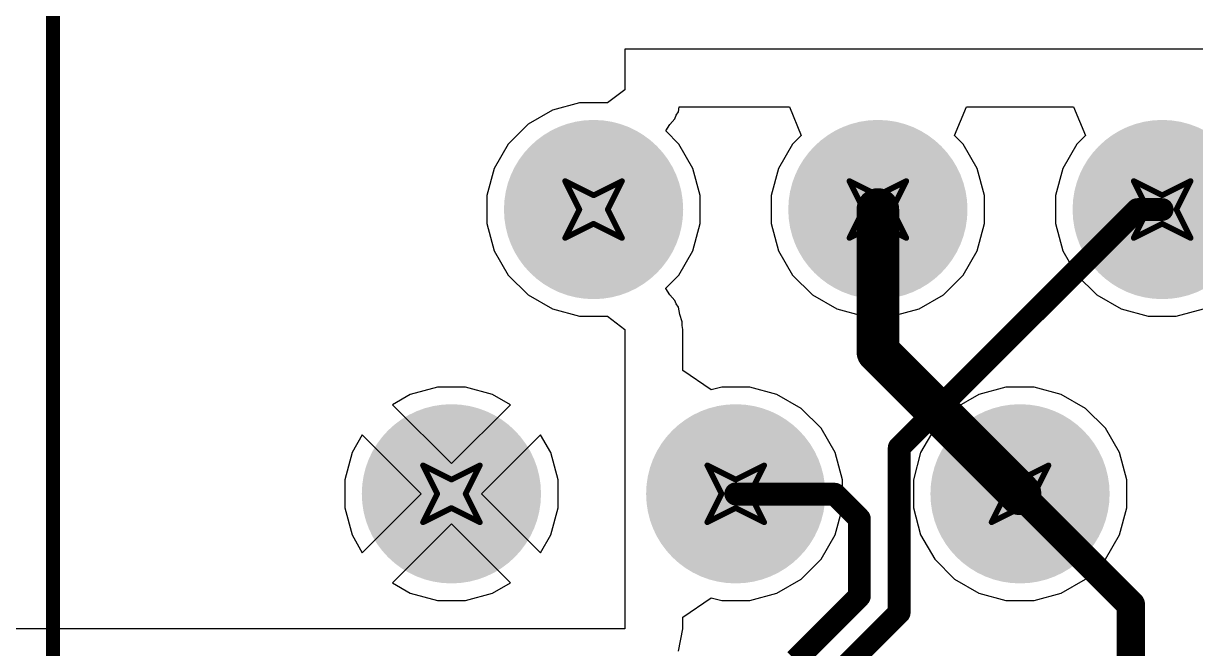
# Model space of a CAD drawing. Header units: inches. Extents: x 0 to 5401, y 0 to 5414.
# Drawn here: x 118.02 to 128.49, y 95.81 to 101.39 of the extents above; entities that cross this region are included whole.
import ezdxf

# ---------------------------------------------------------------- set-up
doc = ezdxf.new("R2010")
doc.units = ezdxf.units.IN
for name, color, linetype in [('Bottom Layer', 5, 'Continuous'), ('Bottom Solder', 6, 'Continuous'), ('Drill Drawing', 1, 'Continuous'), ('Layer 1', 16, 'Continuous'), ('Layer 2', 76, 'Continuous'), ('Multi-Layer', 9, 'Continuous'), ('Pad Holes', 156, 'Continuous'), ('Top Layer', 1, 'Continuous'), ('Top Overlay', 2, 'Continuous'), ('Top Solder', 216, 'Continuous')]:
    doc.layers.add(name, color=color, linetype=linetype)

# ---------------------------------------------------------------- blocks, each defined once
blk = doc.blocks.new('HR911105A_180')
at = {"layer": 'Bottom Layer'}
h = blk.add_hatch(color=5, dxfattribs=at)
edge = h.paths.add_edge_path()
edge.add_arc((-3.16999874, -4.35499764), 0.69900038, 0, 360)
h = blk.add_hatch(color=5, dxfattribs=at)
edge = h.paths.add_edge_path()
edge.add_arc((-0.62999874, -4.35499764), 0.69900038, 0, 360)
h = blk.add_hatch(color=5, dxfattribs=at)
edge = h.paths.add_edge_path()
edge.add_arc((1.91000126, -4.35499764), 0.69900038, 0, 360)
h = blk.add_hatch(color=5, dxfattribs=at)
edge = h.paths.add_edge_path()
edge.add_arc((-4.439998739999999, -6.89499764), 0.69900038, 0, 360)
h = blk.add_hatch(color=5, dxfattribs=at)
edge = h.paths.add_edge_path()
edge.add_arc((-1.89999874, -6.89499764), 0.69900038, 0, 360)
h = blk.add_hatch(color=5, dxfattribs=at)
edge = h.paths.add_edge_path()
edge.add_arc((0.64000126, -6.89499764), 0.69900038, 0, 360)
at = {"layer": 'Bottom Solder'}
h = blk.add_hatch(color=6, dxfattribs=at)
edge = h.paths.add_edge_path()
edge.add_arc((-3.16999874, -4.35499764), 0.8006003799999999, 0, 360)
h = blk.add_hatch(color=6, dxfattribs=at)
edge = h.paths.add_edge_path()
edge.add_arc((-0.62999874, -4.35499764), 0.8006003799999999, 0, 360)
h = blk.add_hatch(color=6, dxfattribs=at)
edge = h.paths.add_edge_path()
edge.add_arc((1.91000126, -4.35499764), 0.8006003799999999, 0, 360)
h = blk.add_hatch(color=6, dxfattribs=at)
edge = h.paths.add_edge_path()
edge.add_arc((-4.439998739999999, -6.89499764), 0.8006003799999999, 0, 360)
h = blk.add_hatch(color=6, dxfattribs=at)
edge = h.paths.add_edge_path()
edge.add_arc((-1.89999874, -6.89499764), 0.8006003799999999, 0, 360)
h = blk.add_hatch(color=6, dxfattribs=at)
edge = h.paths.add_edge_path()
edge.add_arc((0.64000126, -6.89499764), 0.8006003799999999, 0, 360)
at = {"layer": 'Layer 1'}
h = blk.add_hatch(color=16, dxfattribs=at)
edge = h.paths.add_edge_path()
edge.add_arc((-3.16999874, -4.35499764), 0.69900038, 0, 360)
h = blk.add_hatch(color=16, dxfattribs=at)
edge = h.paths.add_edge_path()
edge.add_arc((-0.62999874, -4.35499764), 0.69900038, 0, 360)
h = blk.add_hatch(color=16, dxfattribs=at)
edge = h.paths.add_edge_path()
edge.add_arc((1.91000126, -4.35499764), 0.69900038, 0, 360)
h = blk.add_hatch(color=16, dxfattribs=at)
edge = h.paths.add_edge_path()
edge.add_arc((-4.439998739999999, -6.89499764), 0.69900038, 0, 360)
h = blk.add_hatch(color=16, dxfattribs=at)
edge = h.paths.add_edge_path()
edge.add_arc((-1.89999874, -6.89499764), 0.69900038, 0, 360)
h = blk.add_hatch(color=16, dxfattribs=at)
edge = h.paths.add_edge_path()
edge.add_arc((0.64000126, -6.89499764), 0.69900038, 0, 360)
at = {"layer": 'Layer 2'}
h = blk.add_hatch(color=76, dxfattribs=at)
edge = h.paths.add_edge_path()
edge.add_arc((-3.16999874, -4.35499764), 0.69900038, 0, 360)
h = blk.add_hatch(color=76, dxfattribs=at)
edge = h.paths.add_edge_path()
edge.add_arc((-0.62999874, -4.35499764), 0.69900038, 0, 360)
h = blk.add_hatch(color=76, dxfattribs=at)
edge = h.paths.add_edge_path()
edge.add_arc((1.91000126, -4.35499764), 0.69900038, 0, 360)
h = blk.add_hatch(color=76, dxfattribs=at)
edge = h.paths.add_edge_path()
edge.add_arc((-4.439998739999999, -6.89499764), 0.69900038, 0, 360)
h = blk.add_hatch(color=76, dxfattribs=at)
edge = h.paths.add_edge_path()
edge.add_arc((-1.89999874, -6.89499764), 0.69900038, 0, 360)
h = blk.add_hatch(color=76, dxfattribs=at)
edge = h.paths.add_edge_path()
edge.add_arc((0.64000126, -6.89499764), 0.69900038, 0, 360)
at = {"layer": 'Multi-Layer'}
h = blk.add_hatch(color=9, dxfattribs=at)
edge = h.paths.add_edge_path()
edge.add_arc((-3.16999874, -4.35499764), 0.69900038, 0, 360)
h = blk.add_hatch(color=9, dxfattribs=at)
edge = h.paths.add_edge_path()
edge.add_arc((-0.62999874, -4.35499764), 0.69900038, 0, 360)
h = blk.add_hatch(color=9, dxfattribs=at)
edge = h.paths.add_edge_path()
edge.add_arc((1.91000126, -4.35499764), 0.69900038, 0, 360)
h = blk.add_hatch(color=9, dxfattribs=at)
edge = h.paths.add_edge_path()
edge.add_arc((-4.439998739999999, -6.89499764), 0.69900038, 0, 360)
h = blk.add_hatch(color=9, dxfattribs=at)
edge = h.paths.add_edge_path()
edge.add_arc((-1.89999874, -6.89499764), 0.69900038, 0, 360)
h = blk.add_hatch(color=9, dxfattribs=at)
edge = h.paths.add_edge_path()
edge.add_arc((0.64000126, -6.89499764), 0.69900038, 0, 360)
at = {"layer": 'Pad Holes'}
h = blk.add_hatch(color=7, dxfattribs=at)
edge = h.paths.add_edge_path()
edge.add_arc((-3.16999874, -4.35499764), 0.44500038, 0, 360)
h = blk.add_hatch(color=7, dxfattribs=at)
edge = h.paths.add_edge_path()
edge.add_arc((-0.62999874, -4.35499764), 0.44500038, 0, 360)
h = blk.add_hatch(color=7, dxfattribs=at)
edge = h.paths.add_edge_path()
edge.add_arc((1.91000126, -4.35499764), 0.44500038, 0, 360)
h = blk.add_hatch(color=7, dxfattribs=at)
edge = h.paths.add_edge_path()
edge.add_arc((-4.439998739999999, -6.89499764), 0.44500038, 0, 360)
h = blk.add_hatch(color=7, dxfattribs=at)
edge = h.paths.add_edge_path()
edge.add_arc((-1.89999874, -6.89499764), 0.44500038, 0, 360)
h = blk.add_hatch(color=7, dxfattribs=at)
edge = h.paths.add_edge_path()
edge.add_arc((0.64000126, -6.89499764), 0.44500038, 0, 360)
at = {"layer": 'Top Layer'}
h = blk.add_hatch(color=1, dxfattribs=at)
edge = h.paths.add_edge_path()
edge.add_arc((-3.16999874, -4.35499764), 0.69900038, 0, 360)
h = blk.add_hatch(color=1, dxfattribs=at)
edge = h.paths.add_edge_path()
edge.add_arc((-0.62999874, -4.35499764), 0.69900038, 0, 360)
h = blk.add_hatch(color=1, dxfattribs=at)
edge = h.paths.add_edge_path()
edge.add_arc((1.91000126, -4.35499764), 0.69900038, 0, 360)
h = blk.add_hatch(color=1, dxfattribs=at)
edge = h.paths.add_edge_path()
edge.add_arc((-4.439998739999999, -6.89499764), 0.69900038, 0, 360)
h = blk.add_hatch(color=1, dxfattribs=at)
edge = h.paths.add_edge_path()
edge.add_arc((-1.89999874, -6.89499764), 0.69900038, 0, 360)
h = blk.add_hatch(color=1, dxfattribs=at)
edge = h.paths.add_edge_path()
edge.add_arc((0.64000126, -6.89499764), 0.69900038, 0, 360)
at = {"layer": 'Top Solder'}
h = blk.add_hatch(color=216, dxfattribs=at)
edge = h.paths.add_edge_path()
edge.add_arc((-3.16999874, -4.35499764), 0.8006003799999999, 0, 360)
h = blk.add_hatch(color=216, dxfattribs=at)
edge = h.paths.add_edge_path()
edge.add_arc((-0.62999874, -4.35499764), 0.8006003799999999, 0, 360)
h = blk.add_hatch(color=216, dxfattribs=at)
edge = h.paths.add_edge_path()
edge.add_arc((1.91000126, -4.35499764), 0.8006003799999999, 0, 360)
h = blk.add_hatch(color=216, dxfattribs=at)
edge = h.paths.add_edge_path()
edge.add_arc((-4.439998739999999, -6.89499764), 0.8006003799999999, 0, 360)
h = blk.add_hatch(color=216, dxfattribs=at)
edge = h.paths.add_edge_path()
edge.add_arc((-1.89999874, -6.89499764), 0.8006003799999999, 0, 360)
h = blk.add_hatch(color=216, dxfattribs=at)
edge = h.paths.add_edge_path()
edge.add_arc((0.64000126, -6.89499764), 0.8006003799999999, 0, 360)
at = {"layer": 'Top Overlay'}
blk.add_lwpolyline([(-7.999999239999999, -8.484997, 0.127, 0.127, 0), (-7.999999239999999, -2.6049986, 0.127, 0.127, 0)], format="xyseb", dxfattribs=at)

msp = doc.modelspace()

# ---------------------------------------------------------------- linework, layer by layer
at = {"layer": 'Bottom Layer'}
for points in [[(125.65441468, 98.4576136, 0.3809999999999999, 0.3809999999999999, 0), (125.65441468, 99.7276136, 0.3809999999999999, 0.3809999999999999, 0)], [(125.65441468, 98.4576136, 0.3809999999999999, 0.3809999999999999, 0), (126.92441468, 97.18761359999999, 0.3809999999999999, 0.3809999999999999, 0)]]:
    msp.add_lwpolyline(points, format="xyseb", dxfattribs=at)
for points in [[(125.55916468, 99.7276136, 0.1905, 0.1905, 1), (125.74966468, 99.7276136, 0.1905, 0.1905, 1)], [(125.55916468, 98.4576136, 0.1905, 0.1905, 1), (125.74966468, 98.4576136, 0.1905, 0.1905, 1)], [(125.55916468, 98.4576136, 0.1905, 0.1905, 1), (125.74966468, 98.4576136, 0.1905, 0.1905, 1)], [(126.82916468, 97.18761359999999, 0.1905, 0.1905, 1), (127.01966468, 97.18761359999999, 0.1905, 0.1905, 1)]]:
    msp.add_lwpolyline(points, format="xyseb", close=True, dxfattribs=at)
at = {"layer": 'Drill Drawing'}
for points in [[(122.86041468, 99.9816136, 0.0508, 0.0508, 0), (123.11441468, 99.8546136, 0.0508, 0.0508, 0)], [(122.86041468, 99.9816136, 0.0508, 0.0508, 0), (122.98741468, 99.7276136, 0.0508, 0.0508, 0)], [(123.11441468, 99.8546136, 0.0508, 0.0508, 0), (123.36841468, 99.9816136, 0.0508, 0.0508, 0)], [(123.24141468, 99.7276136, 0.0508, 0.0508, 0), (123.36841468, 99.9816136, 0.0508, 0.0508, 0)], [(125.40041468, 99.9816136, 0.0508, 0.0508, 0), (125.65441468, 99.8546136, 0.0508, 0.0508, 0)], [(125.40041468, 99.9816136, 0.0508, 0.0508, 0), (125.52741468, 99.7276136, 0.0508, 0.0508, 0)], [(125.65441468, 99.8546136, 0.0508, 0.0508, 0), (125.90841468, 99.9816136, 0.0508, 0.0508, 0)], [(125.78141468, 99.7276136, 0.0508, 0.0508, 0), (125.90841468, 99.9816136, 0.0508, 0.0508, 0)], [(127.94041468, 99.9816136, 0.0508, 0.0508, 0), (128.19441468, 99.8546136, 0.0508, 0.0508, 0)], [(127.94041468, 99.9816136, 0.0508, 0.0508, 0), (128.06741468, 99.7276136, 0.0508, 0.0508, 0)], [(128.19441468, 99.8546136, 0.0508, 0.0508, 0), (128.44841468, 99.9816136, 0.0508, 0.0508, 0)], [(128.32141468, 99.7276136, 0.0508, 0.0508, 0), (128.44841468, 99.9816136, 0.0508, 0.0508, 0)], [(122.86041468, 99.4736136, 0.0508, 0.0508, 0), (122.98741468, 99.7276136, 0.0508, 0.0508, 0)], [(123.24141468, 99.7276136, 0.0508, 0.0508, 0), (123.36841468, 99.4736136, 0.0508, 0.0508, 0)], [(125.40041468, 99.4736136, 0.0508, 0.0508, 0), (125.52741468, 99.7276136, 0.0508, 0.0508, 0)], [(125.78141468, 99.7276136, 0.0508, 0.0508, 0), (125.90841468, 99.4736136, 0.0508, 0.0508, 0)], [(127.94041468, 99.4736136, 0.0508, 0.0508, 0), (128.06741468, 99.7276136, 0.0508, 0.0508, 0)], [(128.32141468, 99.7276136, 0.0508, 0.0508, 0), (128.44841468, 99.4736136, 0.0508, 0.0508, 0)], [(122.86041468, 99.4736136, 0.0508, 0.0508, 0), (123.11441468, 99.60061359999999, 0.0508, 0.0508, 0)], [(123.11441468, 99.60061359999999, 0.0508, 0.0508, 0), (123.36841468, 99.4736136, 0.0508, 0.0508, 0)], [(125.40041468, 99.4736136, 0.0508, 0.0508, 0), (125.65441468, 99.60061359999999, 0.0508, 0.0508, 0)], [(125.65441468, 99.60061359999999, 0.0508, 0.0508, 0), (125.90841468, 99.4736136, 0.0508, 0.0508, 0)], [(127.94041468, 99.4736136, 0.0508, 0.0508, 0), (128.19441468, 99.60061359999999, 0.0508, 0.0508, 0)], [(128.19441468, 99.60061359999999, 0.0508, 0.0508, 0), (128.44841468, 99.4736136, 0.0508, 0.0508, 0)], [(121.59041468, 97.4416136, 0.0508, 0.0508, 0), (121.84441468, 97.3146136, 0.0508, 0.0508, 0)], [(121.59041468, 97.4416136, 0.0508, 0.0508, 0), (121.71741468, 97.18761359999999, 0.0508, 0.0508, 0)], [(121.84441468, 97.3146136, 0.0508, 0.0508, 0), (122.09841468, 97.4416136, 0.0508, 0.0508, 0)], [(121.97141468, 97.18761359999999, 0.0508, 0.0508, 0), (122.09841468, 97.4416136, 0.0508, 0.0508, 0)], [(124.13041468, 97.4416136, 0.0508, 0.0508, 0), (124.38441468, 97.3146136, 0.0508, 0.0508, 0)], [(124.13041468, 97.4416136, 0.0508, 0.0508, 0), (124.25741468, 97.18761359999999, 0.0508, 0.0508, 0)], [(124.38441468, 97.3146136, 0.0508, 0.0508, 0), (124.63841468, 97.4416136, 0.0508, 0.0508, 0)], [(124.51141468, 97.18761359999999, 0.0508, 0.0508, 0), (124.63841468, 97.4416136, 0.0508, 0.0508, 0)], [(126.67041468, 97.4416136, 0.0508, 0.0508, 0), (126.92441468, 97.3146136, 0.0508, 0.0508, 0)], [(126.67041468, 97.4416136, 0.0508, 0.0508, 0), (126.79741468, 97.18761359999999, 0.0508, 0.0508, 0)], [(126.92441468, 97.3146136, 0.0508, 0.0508, 0), (127.17841468, 97.4416136, 0.0508, 0.0508, 0)], [(127.05141468, 97.18761359999999, 0.0508, 0.0508, 0), (127.17841468, 97.4416136, 0.0508, 0.0508, 0)], [(121.59041468, 96.9336136, 0.0508, 0.0508, 0), (121.71741468, 97.18761359999999, 0.0508, 0.0508, 0)], [(121.97141468, 97.18761359999999, 0.0508, 0.0508, 0), (122.09841468, 96.9336136, 0.0508, 0.0508, 0)], [(124.13041468, 96.9336136, 0.0508, 0.0508, 0), (124.25741468, 97.18761359999999, 0.0508, 0.0508, 0)], [(124.51141468, 97.18761359999999, 0.0508, 0.0508, 0), (124.63841468, 96.9336136, 0.0508, 0.0508, 0)], [(126.67041468, 96.9336136, 0.0508, 0.0508, 0), (126.79741468, 97.18761359999999, 0.0508, 0.0508, 0)], [(127.05141468, 97.18761359999999, 0.0508, 0.0508, 0), (127.17841468, 96.9336136, 0.0508, 0.0508, 0)], [(121.59041468, 96.9336136, 0.0508, 0.0508, 0), (121.84441468, 97.0606136, 0.0508, 0.0508, 0)], [(121.84441468, 97.0606136, 0.0508, 0.0508, 0), (122.09841468, 96.9336136, 0.0508, 0.0508, 0)], [(124.13041468, 96.9336136, 0.0508, 0.0508, 0), (124.38441468, 97.0606136, 0.0508, 0.0508, 0)], [(124.38441468, 97.0606136, 0.0508, 0.0508, 0), (124.63841468, 96.9336136, 0.0508, 0.0508, 0)], [(126.67041468, 96.9336136, 0.0508, 0.0508, 0), (126.92441468, 97.0606136, 0.0508, 0.0508, 0)], [(126.92441468, 97.0606136, 0.0508, 0.0508, 0), (127.17841468, 96.9336136, 0.0508, 0.0508, 0)]]:
    msp.add_lwpolyline(points, format="xyseb", dxfattribs=at)
for points in [[(122.84771468, 99.9816136, 0.0254, 0.0254, 1), (122.87311468, 99.9816136, 0.0254, 0.0254, 1)], [(122.84771468, 99.9816136, 0.0254, 0.0254, 1), (122.87311468, 99.9816136, 0.0254, 0.0254, 1)], [(123.35571468, 99.9816136, 0.0254, 0.0254, 1), (123.38111468, 99.9816136, 0.0254, 0.0254, 1)], [(123.35571468, 99.9816136, 0.0254, 0.0254, 1), (123.38111468, 99.9816136, 0.0254, 0.0254, 1)], [(125.38771468, 99.9816136, 0.0254, 0.0254, 1), (125.41311468, 99.9816136, 0.0254, 0.0254, 1)], [(125.38771468, 99.9816136, 0.0254, 0.0254, 1), (125.41311468, 99.9816136, 0.0254, 0.0254, 1)], [(125.89571468, 99.9816136, 0.0254, 0.0254, 1), (125.92111468, 99.9816136, 0.0254, 0.0254, 1)], [(125.89571468, 99.9816136, 0.0254, 0.0254, 1), (125.92111468, 99.9816136, 0.0254, 0.0254, 1)], [(127.92771468, 99.9816136, 0.0254, 0.0254, 1), (127.95311468, 99.9816136, 0.0254, 0.0254, 1)], [(127.92771468, 99.9816136, 0.0254, 0.0254, 1), (127.95311468, 99.9816136, 0.0254, 0.0254, 1)], [(128.43571468, 99.9816136, 0.0254, 0.0254, 1), (128.46111468, 99.9816136, 0.0254, 0.0254, 1)], [(128.43571468, 99.9816136, 0.0254, 0.0254, 1), (128.46111468, 99.9816136, 0.0254, 0.0254, 1)], [(123.10171468, 99.8546136, 0.0254, 0.0254, 1), (123.12711468, 99.8546136, 0.0254, 0.0254, 1)], [(123.10171468, 99.8546136, 0.0254, 0.0254, 1), (123.12711468, 99.8546136, 0.0254, 0.0254, 1)], [(125.64171468, 99.8546136, 0.0254, 0.0254, 1), (125.66711468, 99.8546136, 0.0254, 0.0254, 1)], [(125.64171468, 99.8546136, 0.0254, 0.0254, 1), (125.66711468, 99.8546136, 0.0254, 0.0254, 1)], [(128.18171468, 99.8546136, 0.0254, 0.0254, 1), (128.20711468, 99.8546136, 0.0254, 0.0254, 1)], [(128.18171468, 99.8546136, 0.0254, 0.0254, 1), (128.20711468, 99.8546136, 0.0254, 0.0254, 1)], [(122.97471468, 99.7276136, 0.0254, 0.0254, 1), (123.00011468, 99.7276136, 0.0254, 0.0254, 1)], [(122.97471468, 99.7276136, 0.0254, 0.0254, 1), (123.00011468, 99.7276136, 0.0254, 0.0254, 1)], [(123.22871468, 99.7276136, 0.0254, 0.0254, 1), (123.25411468, 99.7276136, 0.0254, 0.0254, 1)], [(123.22871468, 99.7276136, 0.0254, 0.0254, 1), (123.25411468, 99.7276136, 0.0254, 0.0254, 1)], [(125.51471468, 99.7276136, 0.0254, 0.0254, 1), (125.54011468, 99.7276136, 0.0254, 0.0254, 1)], [(125.51471468, 99.7276136, 0.0254, 0.0254, 1), (125.54011468, 99.7276136, 0.0254, 0.0254, 1)], [(125.76871468, 99.7276136, 0.0254, 0.0254, 1), (125.79411468, 99.7276136, 0.0254, 0.0254, 1)], [(125.76871468, 99.7276136, 0.0254, 0.0254, 1), (125.79411468, 99.7276136, 0.0254, 0.0254, 1)], [(128.05471468, 99.7276136, 0.0254, 0.0254, 1), (128.08011468, 99.7276136, 0.0254, 0.0254, 1)], [(128.05471468, 99.7276136, 0.0254, 0.0254, 1), (128.08011468, 99.7276136, 0.0254, 0.0254, 1)], [(128.30871468, 99.7276136, 0.0254, 0.0254, 1), (128.33411468, 99.7276136, 0.0254, 0.0254, 1)], [(128.30871468, 99.7276136, 0.0254, 0.0254, 1), (128.33411468, 99.7276136, 0.0254, 0.0254, 1)], [(123.10171468, 99.60061359999999, 0.0254, 0.0254, 1), (123.12711468, 99.60061359999999, 0.0254, 0.0254, 1)], [(123.10171468, 99.60061359999999, 0.0254, 0.0254, 1), (123.12711468, 99.60061359999999, 0.0254, 0.0254, 1)], [(125.64171468, 99.60061359999999, 0.0254, 0.0254, 1), (125.66711468, 99.60061359999999, 0.0254, 0.0254, 1)], [(125.64171468, 99.60061359999999, 0.0254, 0.0254, 1), (125.66711468, 99.60061359999999, 0.0254, 0.0254, 1)], [(128.18171468, 99.60061359999999, 0.0254, 0.0254, 1), (128.20711468, 99.60061359999999, 0.0254, 0.0254, 1)], [(128.18171468, 99.60061359999999, 0.0254, 0.0254, 1), (128.20711468, 99.60061359999999, 0.0254, 0.0254, 1)], [(122.84771468, 99.4736136, 0.0254, 0.0254, 1), (122.87311468, 99.4736136, 0.0254, 0.0254, 1)], [(122.84771468, 99.4736136, 0.0254, 0.0254, 1), (122.87311468, 99.4736136, 0.0254, 0.0254, 1)], [(123.35571468, 99.4736136, 0.0254, 0.0254, 1), (123.38111468, 99.4736136, 0.0254, 0.0254, 1)], [(123.35571468, 99.4736136, 0.0254, 0.0254, 1), (123.38111468, 99.4736136, 0.0254, 0.0254, 1)], [(125.38771468, 99.4736136, 0.0254, 0.0254, 1), (125.41311468, 99.4736136, 0.0254, 0.0254, 1)], [(125.38771468, 99.4736136, 0.0254, 0.0254, 1), (125.41311468, 99.4736136, 0.0254, 0.0254, 1)], [(125.89571468, 99.4736136, 0.0254, 0.0254, 1), (125.92111468, 99.4736136, 0.0254, 0.0254, 1)], [(125.89571468, 99.4736136, 0.0254, 0.0254, 1), (125.92111468, 99.4736136, 0.0254, 0.0254, 1)], [(127.92771468, 99.4736136, 0.0254, 0.0254, 1), (127.95311468, 99.4736136, 0.0254, 0.0254, 1)], [(127.92771468, 99.4736136, 0.0254, 0.0254, 1), (127.95311468, 99.4736136, 0.0254, 0.0254, 1)], [(128.43571468, 99.4736136, 0.0254, 0.0254, 1), (128.46111468, 99.4736136, 0.0254, 0.0254, 1)], [(128.43571468, 99.4736136, 0.0254, 0.0254, 1), (128.46111468, 99.4736136, 0.0254, 0.0254, 1)], [(121.57771468, 97.4416136, 0.0254, 0.0254, 1), (121.60311468, 97.4416136, 0.0254, 0.0254, 1)], [(121.57771468, 97.4416136, 0.0254, 0.0254, 1), (121.60311468, 97.4416136, 0.0254, 0.0254, 1)], [(122.08571468, 97.4416136, 0.0254, 0.0254, 1), (122.11111468, 97.4416136, 0.0254, 0.0254, 1)], [(122.08571468, 97.4416136, 0.0254, 0.0254, 1), (122.11111468, 97.4416136, 0.0254, 0.0254, 1)], [(124.11771468, 97.4416136, 0.0254, 0.0254, 1), (124.14311468, 97.4416136, 0.0254, 0.0254, 1)], [(124.11771468, 97.4416136, 0.0254, 0.0254, 1), (124.14311468, 97.4416136, 0.0254, 0.0254, 1)], [(124.62571468, 97.4416136, 0.0254, 0.0254, 1), (124.65111468, 97.4416136, 0.0254, 0.0254, 1)], [(124.62571468, 97.4416136, 0.0254, 0.0254, 1), (124.65111468, 97.4416136, 0.0254, 0.0254, 1)], [(126.65771468, 97.4416136, 0.0254, 0.0254, 1), (126.68311468, 97.4416136, 0.0254, 0.0254, 1)], [(126.65771468, 97.4416136, 0.0254, 0.0254, 1), (126.68311468, 97.4416136, 0.0254, 0.0254, 1)], [(127.16571468, 97.4416136, 0.0254, 0.0254, 1), (127.19111468, 97.4416136, 0.0254, 0.0254, 1)], [(127.16571468, 97.4416136, 0.0254, 0.0254, 1), (127.19111468, 97.4416136, 0.0254, 0.0254, 1)], [(121.83171468, 97.3146136, 0.0254, 0.0254, 1), (121.85711468, 97.3146136, 0.0254, 0.0254, 1)], [(121.83171468, 97.3146136, 0.0254, 0.0254, 1), (121.85711468, 97.3146136, 0.0254, 0.0254, 1)], [(124.37171468, 97.3146136, 0.0254, 0.0254, 1), (124.39711468, 97.3146136, 0.0254, 0.0254, 1)], [(124.37171468, 97.3146136, 0.0254, 0.0254, 1), (124.39711468, 97.3146136, 0.0254, 0.0254, 1)], [(126.91171468, 97.3146136, 0.0254, 0.0254, 1), (126.93711468, 97.3146136, 0.0254, 0.0254, 1)], [(126.91171468, 97.3146136, 0.0254, 0.0254, 1), (126.93711468, 97.3146136, 0.0254, 0.0254, 1)], [(121.70471468, 97.18761359999999, 0.0254, 0.0254, 1), (121.73011468, 97.18761359999999, 0.0254, 0.0254, 1)], [(121.70471468, 97.18761359999999, 0.0254, 0.0254, 1), (121.73011468, 97.18761359999999, 0.0254, 0.0254, 1)], [(121.95871468, 97.18761359999999, 0.0254, 0.0254, 1), (121.98411468, 97.18761359999999, 0.0254, 0.0254, 1)], [(121.95871468, 97.18761359999999, 0.0254, 0.0254, 1), (121.98411468, 97.18761359999999, 0.0254, 0.0254, 1)], [(124.24471468, 97.18761359999999, 0.0254, 0.0254, 1), (124.27011468, 97.18761359999999, 0.0254, 0.0254, 1)], [(124.24471468, 97.18761359999999, 0.0254, 0.0254, 1), (124.27011468, 97.18761359999999, 0.0254, 0.0254, 1)], [(124.49871468, 97.18761359999999, 0.0254, 0.0254, 1), (124.52411468, 97.18761359999999, 0.0254, 0.0254, 1)], [(124.49871468, 97.18761359999999, 0.0254, 0.0254, 1), (124.52411468, 97.18761359999999, 0.0254, 0.0254, 1)], [(126.78471468, 97.18761359999999, 0.0254, 0.0254, 1), (126.81011468, 97.18761359999999, 0.0254, 0.0254, 1)], [(126.78471468, 97.18761359999999, 0.0254, 0.0254, 1), (126.81011468, 97.18761359999999, 0.0254, 0.0254, 1)], [(127.03871468, 97.18761359999999, 0.0254, 0.0254, 1), (127.06411468, 97.18761359999999, 0.0254, 0.0254, 1)], [(127.03871468, 97.18761359999999, 0.0254, 0.0254, 1), (127.06411468, 97.18761359999999, 0.0254, 0.0254, 1)], [(121.83171468, 97.0606136, 0.0254, 0.0254, 1), (121.85711468, 97.0606136, 0.0254, 0.0254, 1)], [(121.83171468, 97.0606136, 0.0254, 0.0254, 1), (121.85711468, 97.0606136, 0.0254, 0.0254, 1)], [(124.37171468, 97.0606136, 0.0254, 0.0254, 1), (124.39711468, 97.0606136, 0.0254, 0.0254, 1)], [(124.37171468, 97.0606136, 0.0254, 0.0254, 1), (124.39711468, 97.0606136, 0.0254, 0.0254, 1)], [(126.91171468, 97.0606136, 0.0254, 0.0254, 1), (126.93711468, 97.0606136, 0.0254, 0.0254, 1)], [(126.91171468, 97.0606136, 0.0254, 0.0254, 1), (126.93711468, 97.0606136, 0.0254, 0.0254, 1)], [(121.57771468, 96.9336136, 0.0254, 0.0254, 1), (121.60311468, 96.9336136, 0.0254, 0.0254, 1)], [(121.57771468, 96.9336136, 0.0254, 0.0254, 1), (121.60311468, 96.9336136, 0.0254, 0.0254, 1)], [(122.08571468, 96.9336136, 0.0254, 0.0254, 1), (122.11111468, 96.9336136, 0.0254, 0.0254, 1)], [(122.08571468, 96.9336136, 0.0254, 0.0254, 1), (122.11111468, 96.9336136, 0.0254, 0.0254, 1)], [(124.11771468, 96.9336136, 0.0254, 0.0254, 1), (124.14311468, 96.9336136, 0.0254, 0.0254, 1)], [(124.11771468, 96.9336136, 0.0254, 0.0254, 1), (124.14311468, 96.9336136, 0.0254, 0.0254, 1)], [(124.62571468, 96.9336136, 0.0254, 0.0254, 1), (124.65111468, 96.9336136, 0.0254, 0.0254, 1)], [(124.62571468, 96.9336136, 0.0254, 0.0254, 1), (124.65111468, 96.9336136, 0.0254, 0.0254, 1)], [(126.65771468, 96.9336136, 0.0254, 0.0254, 1), (126.68311468, 96.9336136, 0.0254, 0.0254, 1)], [(126.65771468, 96.9336136, 0.0254, 0.0254, 1), (126.68311468, 96.9336136, 0.0254, 0.0254, 1)], [(127.16571468, 96.9336136, 0.0254, 0.0254, 1), (127.19111468, 96.9336136, 0.0254, 0.0254, 1)], [(127.16571468, 96.9336136, 0.0254, 0.0254, 1), (127.19111468, 96.9336136, 0.0254, 0.0254, 1)]]:
    msp.add_lwpolyline(points, format="xyseb", close=True, dxfattribs=at)
at = {"layer": 'Layer 1'}
for p, q in [((141.3256, 101.16161124), (123.3932127, 101.16161124)), ((123.3932127, 101.16161124), (123.3932127, 100.79827186)), ((123.3932127, 100.79827186), (123.23987798, 100.68061398)), ((122.98894884, 100.68061398), (122.74656934, 100.61566872)), ((123.23987798, 100.68061398), (122.98894884, 100.68061398)), ((123.87173854, 100.60006042), (123.8804101, 100.64365952)), ((123.8804101, 100.64365952), (124.86349932, 100.64365952)), ((124.86349932, 100.64365952), (124.9687112, 100.38965952)), ((126.34011816, 100.38965952), (126.44533004, 100.64365952)), ((126.44533004, 100.64365952), (127.40349932, 100.64365952)), ((127.40349932, 100.64365952), (127.5087112, 100.38965952)), ((122.74656934, 100.61566872), (122.5292571, 100.49020542)), ((123.79710572, 100.48836392), (123.84177162, 100.539296)), ((123.84177162, 100.539296), (123.85275458, 100.57164798)), ((123.85275458, 100.57164798), (123.87173854, 100.60006042)), ((122.5292571, 100.49020542), (122.35182286, 100.31277118)), ((123.75930798, 100.4304697), (123.75946292, 100.43202672)), ((123.8770065, 100.31277118), (123.75930798, 100.4304697)), ((123.75946292, 100.43202672), (123.79710572, 100.48836392)), ((124.9687112, 100.38965952), (124.89182286, 100.31277118)), ((126.4170065, 100.31277118), (126.34011816, 100.38965952)), ((127.5087112, 100.38965952), (127.43182286, 100.31277118)), ((122.35182286, 100.31277118), (122.22635956, 100.09545894)), ((124.0024698, 100.09545894), (123.8770065, 100.31277118)), ((124.89182286, 100.31277118), (124.76635956, 100.09545894)), ((126.5424698, 100.09545894), (126.4170065, 100.31277118)), ((127.43182286, 100.31277118), (127.30635956, 100.09545894)), ((122.22635956, 100.09545894), (122.1614143, 99.85307944)), ((124.06741506, 99.85307944), (124.0024698, 100.09545894)), ((124.76635956, 100.09545894), (124.7014143, 99.85307944)), ((126.60741506, 99.85307944), (126.5424698, 100.09545894)), ((127.30635956, 100.09545894), (127.2414143, 99.85307944)), ((122.1614143, 99.85307944), (122.1614143, 99.60214776)), ((124.06741506, 99.60214776), (124.06741506, 99.85307944)), ((124.7014143, 99.85307944), (124.7014143, 99.60214776)), ((126.60741506, 99.60214776), (126.60741506, 99.85307944)), ((127.2414143, 99.85307944), (127.2414143, 99.60214776)), ((122.1614143, 99.60214776), (122.22635956, 99.35976826)), ((124.0024698, 99.35976826), (124.06741506, 99.60214776)), ((124.7014143, 99.60214776), (124.76635956, 99.35976826)), ((126.5424698, 99.35976826), (126.60741506, 99.60214776)), ((127.2414143, 99.60214776), (127.30635956, 99.35976826)), ((122.22635956, 99.35976826), (122.35182286, 99.14245602)), ((123.8770065, 99.14245602), (124.0024698, 99.35976826)), ((124.76635956, 99.35976826), (124.89182286, 99.14245602)), ((126.4170065, 99.14245602), (126.5424698, 99.35976826)), ((127.30635956, 99.35976826), (127.43182286, 99.14245602)), ((122.35182286, 99.14245602), (122.5292571, 98.96502178)), ((123.75930798, 99.02475749999999), (123.8770065, 99.14245602)), ((124.89182286, 99.14245602), (125.0692571, 98.96502178)), ((126.23957226, 98.96502178), (126.4170065, 99.14245602)), ((127.43182286, 99.14245602), (127.6092571, 98.96502178)), ((122.5292571, 98.96502178), (122.74656934, 98.83955848)), ((123.75946292, 99.02320048), (123.75930798, 99.02475749999999)), ((123.79710572, 98.96686328), (123.75946292, 99.02320048)), ((123.84177162, 98.91593119999999), (123.79710572, 98.96686328)), ((125.0692571, 98.96502178), (125.28656934, 98.83955848)), ((126.02226002, 98.83955848), (126.23957226, 98.96502178)), ((127.6092571, 98.96502178), (127.82656934, 98.83955848)), ((123.85275458, 98.88357922), (123.84177162, 98.91593119999999)), ((123.87173854, 98.85516677999999), (123.85275458, 98.88357922)), ((123.88495416, 98.78872038), (123.87173854, 98.85516677999999)), ((122.74656934, 98.83955848), (122.98894884, 98.77461321999999)), ((122.98894884, 98.77461321999999), (123.23987798, 98.77461321999999)), ((123.23987798, 98.77461321999999), (123.3932127, 98.65695534)), ((123.90673466, 98.72456251999999), (123.88495416, 98.78872038)), ((125.28656934, 98.83955848), (125.52894884, 98.77461321999999)), ((125.52894884, 98.77461321999999), (125.77988052, 98.77461321999999)), ((125.77988052, 98.77461321999999), (126.02226002, 98.83955848)), ((127.82656934, 98.83955848), (128.06894884, 98.77461321999999)), ((128.06894884, 98.77461321999999), (128.31988052, 98.77461321999999)), ((128.31988052, 98.77461321999999), (128.56226002, 98.83955848)), ((123.3932127, 98.65695534), (123.3932127, 95.98001124)), ((123.90449946, 98.69046302), (123.90673466, 98.72456251999999)), ((123.91116442, 98.65695534), (123.90449946, 98.69046302)), ((123.91116442, 98.29057811999999), (123.91116442, 98.65695534)), ((124.16516696, 98.11548576), (123.91116442, 98.29057811999999)), ((121.71894884, 98.14061398), (121.47656934, 98.07566872)), ((121.96988052, 98.14061398), (121.71894884, 98.14061398)), ((122.21226002, 98.07566872), (121.96988052, 98.14061398)), ((124.25894884, 98.14061398), (124.16516696, 98.11548576)), ((124.50988052, 98.14061398), (124.25894884, 98.14061398)), ((124.75226002, 98.07566872), (124.50988052, 98.14061398)), ((126.79894884, 98.14061398), (126.55656934, 98.07566872)), ((127.04988052, 98.14061398), (126.79894884, 98.14061398)), ((127.29226002, 98.07566872), (127.04988052, 98.14061398)), ((121.47656934, 98.07566872), (121.31756788, 97.98387057999999)), ((122.37127926, 97.98386042), (122.21226002, 98.07566872)), ((124.96957226, 97.95020542), (124.75226002, 98.07566872)), ((126.55656934, 98.07566872), (126.3392571, 97.95020542)), ((127.50957226, 97.95020542), (127.29226002, 98.07566872)), ((121.31756788, 97.98387057999999), (121.84442992, 97.45701108)), ((121.84442992, 97.45701108), (122.37127926, 97.98386042)), ((125.1470065, 97.77277117999999), (124.96957226, 97.95020542)), ((126.3392571, 97.95020542), (126.16182286, 97.77277117999999)), ((127.6870065, 97.77277117999999), (127.50957226, 97.95020542)), ((121.04816024, 97.71446293999999), (120.95635956, 97.55545894)), ((121.57502228, 97.18760343999999), (121.04816024, 97.71446293999999)), ((122.64067928, 97.71444516), (122.11383756, 97.18760343999999)), ((122.7324698, 97.55545894), (122.64067928, 97.71444516)), ((125.2724698, 97.55545894), (125.1470065, 97.77277117999999)), ((126.16182286, 97.77277117999999), (126.03635956, 97.55545894)), ((127.8124698, 97.55545894), (127.6870065, 97.77277117999999)), ((120.95635956, 97.55545894), (120.8914143, 97.31307944)), ((122.79741506, 97.31307944), (122.7324698, 97.55545894)), ((125.33741506, 97.31307944), (125.2724698, 97.55545894)), ((126.03635956, 97.55545894), (125.9714143, 97.31307944)), ((127.87741506, 97.31307944), (127.8124698, 97.55545894)), ((120.8914143, 97.31307944), (120.8914143, 97.06214776)), ((122.79741506, 97.06214776), (122.79741506, 97.31307944)), ((125.33741506, 97.06214776), (125.33741506, 97.31307944)), ((125.9714143, 97.31307944), (125.9714143, 97.06214776)), ((127.87741506, 97.06214776), (127.87741506, 97.31307944)), ((121.04816786, 96.66074901999998), (121.57502228, 97.18760343999999)), ((122.11383756, 97.18760343999999), (122.64067166, 96.66076679999999)), ((120.8914143, 97.06214776), (120.95635956, 96.81976825999999)), ((122.7324698, 96.81976825999999), (122.79741506, 97.06214776)), ((125.2724698, 96.81976825999999), (125.33741506, 97.06214776)), ((125.9714143, 97.06214776), (126.03635956, 96.81976825999999)), ((127.8124698, 96.81976825999999), (127.87741506, 97.06214776)), ((121.84442992, 96.91819579999999), (121.31758312, 96.391349)), ((122.37126402, 96.39135916), (121.84442992, 96.91819579999999)), ((120.95635956, 96.81976825999999), (121.04816786, 96.66074901999998)), ((122.64067166, 96.66076679999999), (122.7324698, 96.81976825999999)), ((125.1470065, 96.60245601999999), (125.2724698, 96.81976825999999)), ((126.03635956, 96.81976825999999), (126.16182286, 96.60245601999999)), ((127.6870065, 96.60245601999999), (127.8124698, 96.81976825999999)), ((124.96957226, 96.42502178), (125.1470065, 96.60245601999999)), ((126.16182286, 96.60245601999999), (126.3392571, 96.42502178)), ((127.50957226, 96.42502178), (127.6870065, 96.60245601999999)), ((121.31758312, 96.391349), (121.47656934, 96.29955848)), ((122.21226002, 96.29955848), (122.37126402, 96.39135916)), ((124.75226002, 96.29955848), (124.96957226, 96.42502178)), ((126.3392571, 96.42502178), (126.55656934, 96.29955848)), ((127.29226002, 96.29955848), (127.50957226, 96.42502178)), ((121.47656934, 96.29955848), (121.71894884, 96.23461322)), ((121.96988052, 96.23461322), (122.21226002, 96.29955848)), ((123.91116442, 96.08464907999999), (124.16516696, 96.25974144)), ((124.16516696, 96.25974144), (124.25894884, 96.23461322)), ((124.50988052, 96.23461322), (124.75226002, 96.29955848)), ((126.55656934, 96.29955848), (126.79894884, 96.23461322)), ((127.04988052, 96.23461322), (127.29226002, 96.29955848)), ((121.71894884, 96.23461322), (121.96988052, 96.23461322)), ((124.25894884, 96.23461322), (124.50988052, 96.23461322)), ((126.79894884, 96.23461322), (127.04988052, 96.23461322)), ((123.91116442, 95.98001124), (123.91116442, 96.08464907999999)), ((123.3932127, 95.98001124), (92.9386127, 95.98001124)), ((123.87173854, 95.78179979999999), (123.91116442, 95.98001124))]:
    msp.add_line(p, q, dxfattribs=at)
at = {"layer": 'Top Layer'}
for points in [[(125.84475974, 97.59938824, 0.2032, 0.2032, 0), (127.9729851, 99.7276136, 0.2032, 0.2032, 0)], [(127.9729851, 99.7276136, 0.2032, 0.2032, 0), (128.19441468, 99.7276136, 0.2032, 0.2032, 0)], [(125.84475974, 96.12526368, 0.2032, 0.2032, 0), (125.84475974, 97.59938824, 0.2032, 0.2032, 0)], [(124.38441468, 97.18761359999999, 0.2032, 0.2032, 0), (124.38757444, 97.18445383999999, 0.2032, 0.2032, 0)], [(124.38757444, 97.18445383999999, 0.2032, 0.2032, 0), (125.26918304, 97.18445383999999, 0.2032, 0.2032, 0)], [(125.26918304, 97.18445383999999, 0.2032, 0.2032, 0), (125.48915974, 96.96447714, 0.2032, 0.2032, 0)], [(126.92441468, 97.18761359999999, 0.254, 0.254, 0), (127.9144127, 96.19761557999999, 0.254, 0.254, 0)], [(125.48915974, 96.27255573999999, 0.2032, 0.2032, 0), (125.48915974, 96.96447714, 0.2032, 0.2032, 0)], [(125.1258229, 95.9092189, 0.2032, 0.2032, 0), (125.48915974, 96.27255573999999, 0.2032, 0.2032, 0)], [(127.9144127, 92.85581124, 0.254, 0.254, 0), (127.9144127, 96.19761557999999, 0.254, 0.254, 0)], [(125.27311496, 95.5536189, 0.2032, 0.2032, 0), (125.84475974, 96.12526368, 0.2032, 0.2032, 0)], [(124.91751242, 95.70091096, 0.2032, 0.2032, 0), (125.12582036, 95.9092189, 0.2032, 0.2032, 0)], [(125.12582036, 95.9092189, 0.2032, 0.2032, 0), (125.1258229, 95.9092189, 0.2032, 0.2032, 0)]]:
    msp.add_lwpolyline(points, format="xyseb", dxfattribs=at)
for points in [[(127.9221851, 99.7276136, 0.1016, 0.1016, 1), (128.0237851, 99.7276136, 0.1016, 0.1016, 1)], [(127.9221851, 99.7276136, 0.1016, 0.1016, 1), (128.0237851, 99.7276136, 0.1016, 0.1016, 1)], [(128.14361468, 99.7276136, 0.1016, 0.1016, 1), (128.24521468, 99.7276136, 0.1016, 0.1016, 1)], [(125.79395974, 97.59938824, 0.1016, 0.1016, 1), (125.89555974, 97.59938824, 0.1016, 0.1016, 1)], [(125.79395974, 97.59938824, 0.1016, 0.1016, 1), (125.89555974, 97.59938824, 0.1016, 0.1016, 1)], [(124.33361468, 97.18761359999999, 0.1016, 0.1016, 1), (124.43521468, 97.18761359999999, 0.1016, 0.1016, 1)], [(124.33677444, 97.18445383999999, 0.1016, 0.1016, 1), (124.43837444, 97.18445383999999, 0.1016, 0.1016, 1)], [(124.33677444, 97.18445383999999, 0.1016, 0.1016, 1), (124.43837444, 97.18445383999999, 0.1016, 0.1016, 1)], [(125.21838304, 97.18445383999999, 0.1016, 0.1016, 1), (125.31998304, 97.18445383999999, 0.1016, 0.1016, 1)], [(125.21838304, 97.18445383999999, 0.1016, 0.1016, 1), (125.31998304, 97.18445383999999, 0.1016, 0.1016, 1)], [(126.86091468, 97.18761359999999, 0.127, 0.127, 1), (126.98791468, 97.18761359999999, 0.127, 0.127, 1)], [(125.43835974, 96.96447714, 0.1016, 0.1016, 1), (125.53995974, 96.96447714, 0.1016, 0.1016, 1)], [(125.43835974, 96.96447714, 0.1016, 0.1016, 1), (125.53995974, 96.96447714, 0.1016, 0.1016, 1)], [(125.43835974, 96.27255573999999, 0.1016, 0.1016, 1), (125.53995974, 96.27255573999999, 0.1016, 0.1016, 1)], [(125.43835974, 96.27255573999999, 0.1016, 0.1016, 1), (125.53995974, 96.27255573999999, 0.1016, 0.1016, 1)], [(127.8509127, 96.19761557999999, 0.127, 0.127, 1), (127.9779127, 96.19761557999999, 0.127, 0.127, 1)], [(127.8509127, 96.19761557999999, 0.127, 0.127, 1), (127.9779127, 96.19761557999999, 0.127, 0.127, 1)], [(125.79395974, 96.12526368, 0.1016, 0.1016, 1), (125.89555974, 96.12526368, 0.1016, 0.1016, 1)], [(125.79395974, 96.12526368, 0.1016, 0.1016, 1), (125.89555974, 96.12526368, 0.1016, 0.1016, 1)], [(125.07502036, 95.9092189, 0.1016, 0.1016, 1), (125.17662036, 95.9092189, 0.1016, 0.1016, 1)], [(125.07502036, 95.9092189, 0.1016, 0.1016, 1), (125.17662036, 95.9092189, 0.1016, 0.1016, 1)], [(125.0750229, 95.9092189, 0.1016, 0.1016, 1), (125.1766229, 95.9092189, 0.1016, 0.1016, 1)], [(125.0750229, 95.9092189, 0.1016, 0.1016, 1), (125.1766229, 95.9092189, 0.1016, 0.1016, 1)]]:
    msp.add_lwpolyline(points, format="xyseb", close=True, dxfattribs=at)

# ---------------------------------------------------------------- block references
msp.add_blockref('HR911105A_180', (126.28441342, 104.08261124))

doc.saveas('drawing.dxf')
